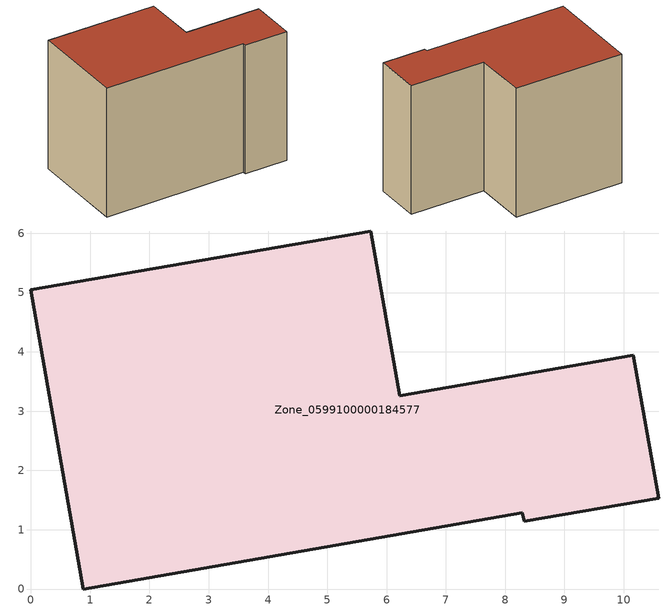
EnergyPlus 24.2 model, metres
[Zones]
Zone_0599100000184577
 floor ground (C_G): 10.16,3.94 10.59,1.53 8.32,1.14 8.29,1.29 0.88,0 0,5.05 5.74,6.04 6.22,3.26 z0
 wall outside (C_F): 5.74,6.04 0,5.05 0.88,0 8.29,1.29 8.32,1.14 10.59,1.53 10.16,3.94 6.22,3.26 5.74,6.04 z0:7
 roof outside (C_R): 0.88,0 8.29,1.29 8.32,1.14 10.59,1.53 10.16,3.94 6.22,3.26 5.74,6.04 0,5.05 z7
[BUILDING]
Pand.0599100000184577: North Axis=0; Terrain=City; Loads Convergence Tolerance Value=0.04; Temperature Convergence Tolerance Value=0.4; Solar Distribution=FullExterior; Maximum Number of Warmup Days=25; Minimum Number of Warmup Days=1
[Site:Location]
Rotterdam.The.Hague.AP_ZH_NLD Design_Conditions: Latitude=51.96; Longitude=4.45; Time Zone=1; Elevation=-4.5
[SITE:GROUNDTEMPERATURE:BUILDINGSURFACE]
18, 18, 18, 18, 18, 18, 18, 18, 18, 18, 18, 18
[MATERIAL] Thermal Absorptance=0.9; Solar Absorptance=0.7; Visible Absorptance=0.7
Name | Roughness | Thickness | Conductivity | Density | Specific Heat
G.TI.1946 | MediumSmooth | 0.15 | 1 | 540 | 1210
F.TI.1946 | Rough | 0.3 | 0.857143 | 1920 | 840
R.TI.1946 | MediumRough | 0.2 | 0.1 | 1500 | 1000
[CONSTRUCTION]
C_G: G.TI.1946
C_F: F.TI.1946
C_R: R.TI.1946
[ZONE]
Zone_0599100000184577: Type=1; Multiplier=1; Ceiling Height=Autocalculate; Volume=Autocalculate; Floor Area=autocalculate; Part of Total Floor Area=Yes
[ZONEINFILTRATION:DESIGNFLOWRATE]
Infil_Zone_0599100000184577: Zone or ZoneList or Space or SpaceList=Zone_0599100000184577; Schedule=AlwaysOn; Design Flow Rate Calculation Method=Flow/Area; Flow Rate per Floor Area=0.003; Constant Term Coefficient=1; Temperature Term Coefficient=0; Velocity Term Coefficient=0; Velocity Squared Term Coefficient=0
[HVACTEMPLATE:ZONE:IDEALLOADSAIRSYSTEM]
Zone_0599100000184577: Maximum Heating Supply Air Temperature=50; Minimum Cooling Supply Air Temperature=13; Maximum Heating Supply Air Humidity Ratio=0.0156; Minimum Cooling Supply Air Humidity Ratio=0.0077; Heating Limit=NoLimit; Cooling Limit=NoLimit; Dehumidification Control Type=ConstantSensibleHeatRatio; Cooling Sensible Heat Ratio=0.7; Dehumidification Setpoint=60; Humidification Control Type=None; Humidification Setpoint=30; Outdoor Air Method=None; Outdoor Air Flow Rate per Person=0.00944; Outdoor Air Flow Rate per Zone Floor Area=0; Outdoor Air Flow Rate per Zone=0; Demand Controlled Ventilation Type=None; Outdoor Air Economizer Type=NoEconomizer; Heat Recovery Type=None; Sensible Heat Recovery Effectiveness=0.7; Latent Heat Recovery Effectiveness=0.65
[ZONECONTROL:THERMOSTAT]
ThermostatControl_Zone_0599100000184577: Zone or ZoneList=Zone_0599100000184577; Control Type Schedule=DualSetpointControlType; Control 1=Thermostat_Zone_0599100000184577; Temperature Difference Between Cutout And Setpoint=0
[THERMOSTATSETPOINT:DUALSETPOINT]
Thermostat_Zone_0599100000184577: Heating Setpoint Temperature Schedule=HeatingSetpoint_Zone_0599100000184577; Cooling Setpoint Temperature Schedule=CoolingSetpoint_Zone_0599100000184577
[SCHEDULE:COMPACT]
HeatingSetpoint_Zone_0599100000184577: Through: 12/31, For: AllDays, Until: 24:00, 21
CoolingSetpoint_Zone_0599100000184577: Through: 12/31, For: AllDays, Until: 24:00, 24
DualSetpointControlType: Through: 12/31, For: AllDays, Until: 24:00, 4
AlwaysOn: Through: 12/31, For: AllDays, Until: 24:00, 1
